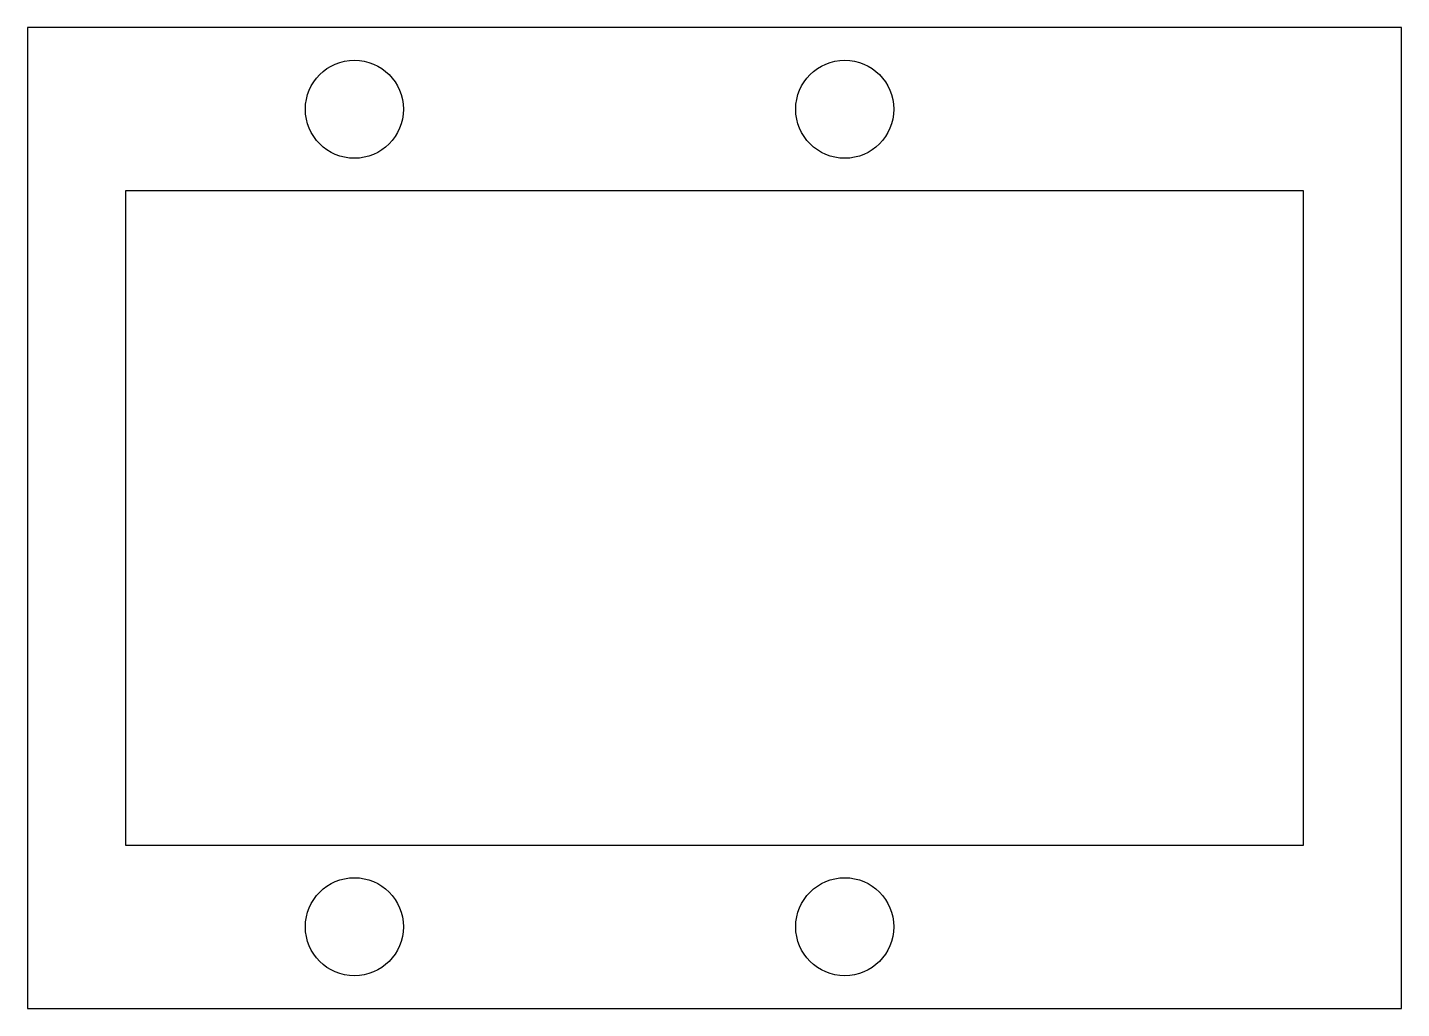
# Model space of a CAD drawing. Header units: millimetres. Extents: x 0 to 42, y 0 to 30.
import ezdxf

# ---------------------------------------------------------------- set-up
doc = ezdxf.new("R2010")
doc.units = ezdxf.units.MM

msp = doc.modelspace()

# ---------------------------------------------------------------- linework, layer by layer
for points in [[(0, 0), (42.03, 0), (42.03, 30), (0, 30)], [(3, 5), (39.03, 5), (39.03, 25), (3, 25)]]:
    msp.add_lwpolyline(points, close=True)
for centre in [(10, 27.5), (25, 27.5), (10, 2.5), (25, 2.5)]:
    msp.add_circle(centre, 1.5)

doc.saveas('drawing.dxf')
